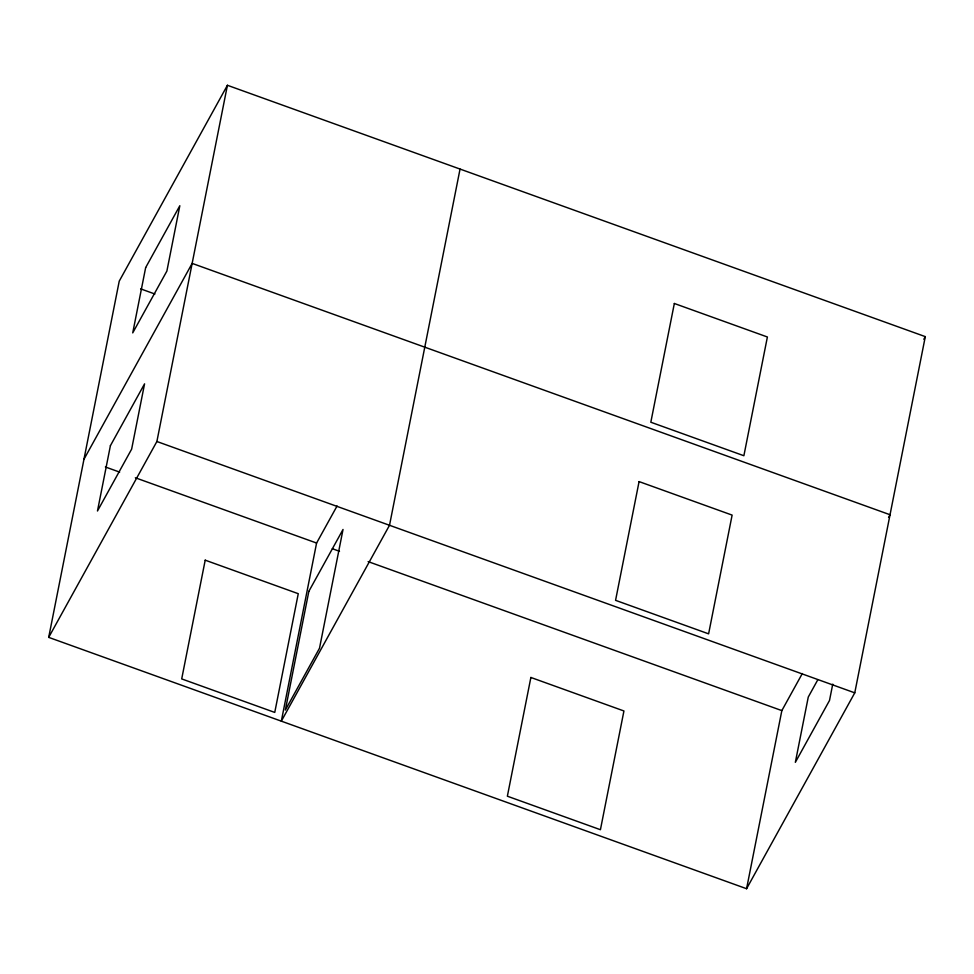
<?xml version="1.0" encoding="UTF-8"?>
<svg xmlns="http://www.w3.org/2000/svg" width="974" height="974" viewBox="0 0 974 974"><rect width="100%" height="100%" fill="white"/><g stroke="black" fill="none" stroke-linecap="round" stroke-linejoin="round"><path stroke-width="1.46" d="M48.7 637.373L119.23 281.157L227.417 85.286L925.3 336.627L854.77 692.843L746.583 888.714L48.7 637.373L156.887 441.502L227.417 85.286M337.065 505.993L316.587 543.042L281.328 721.15L389.515 525.278L460.045 169.062M746.583 888.714L781.842 710.606L802.308 673.545M832.746 684.15L829.507 700.476L795.344 762.338L808.274 697.031L817.722 679.913M83.971 459.265L192.158 263.394L890.029 514.735L888.568 517.377M923.839 339.269L925.3 336.627M140.646 288.864L154.915 294.014M156.887 441.502L854.77 692.843M105.375 466.972L119.644 472.122M135.349 477.771L316.587 543.042M332.341 548.715L339.5 551.296M368.123 561.608L781.842 710.606M110.403 445.69L97.473 510.997L131.636 449.148L144.566 383.841L110.403 445.69M145.662 267.582L132.732 332.889L166.895 271.04L179.825 205.733L145.662 267.582M205.21 560.172L181.7 678.915L274.753 712.42L298.263 593.69L205.21 560.172M308.855 591.328L285.345 710.058L319.509 648.209L343.031 529.466L308.855 591.328M530.879 677.466L507.369 796.208L600.422 829.714L623.932 710.971L530.879 677.466M639.078 481.594L615.568 600.337L708.609 633.843L732.119 515.1L639.078 481.594M674.337 303.486L650.827 422.229L743.88 455.735L767.39 336.992L674.337 303.486"/></g></svg>
